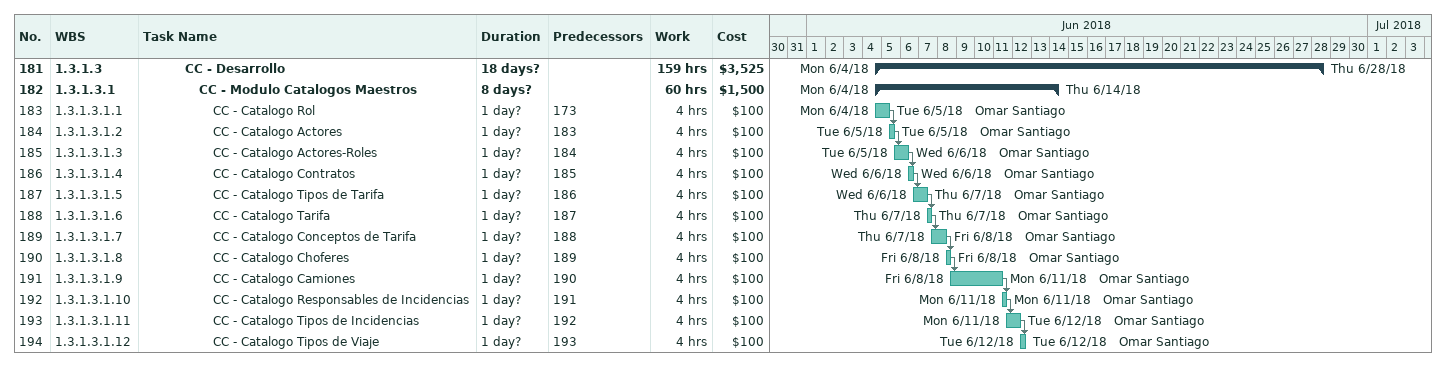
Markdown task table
| ID | WBS | Task | Duration | Start | Finish | Predecessors | Resources | Work (h) | Cost ($) |
|---|---|---|---|---|---|---|---|---|---|
| 181 | 1.3.1.3 | **CC - Desarrollo** | 18d? | 2018-06-04 | 2018-06-28 |  |  | 159 | 3525 |
| 182 | 1.3.1.3.1 | **CC - Modulo Catalogos Maestros** | 8d? | 2018-06-04 | 2018-06-14 |  |  | 60 | 1500 |
| 183 | 1.3.1.3.1.1 | CC - Catalogo Rol | 1d? | 2018-06-04 | 2018-06-05 | 173 | Omar Santiago | 4 | 100 |
| 184 | 1.3.1.3.1.2 | CC - Catalogo Actores | 1d? | 2018-06-05 | 2018-06-05 | 183 | Omar Santiago | 4 | 100 |
| 185 | 1.3.1.3.1.3 | CC - Catalogo Actores-Roles | 1d? | 2018-06-05 | 2018-06-06 | 184 | Omar Santiago | 4 | 100 |
| 186 | 1.3.1.3.1.4 | CC - Catalogo Contratos | 1d? | 2018-06-06 | 2018-06-06 | 185 | Omar Santiago | 4 | 100 |
| 187 | 1.3.1.3.1.5 | CC - Catalogo Tipos de Tarifa | 1d? | 2018-06-06 | 2018-06-07 | 186 | Omar Santiago | 4 | 100 |
| 188 | 1.3.1.3.1.6 | CC - Catalogo Tarifa | 1d? | 2018-06-07 | 2018-06-07 | 187 | Omar Santiago | 4 | 100 |
| 189 | 1.3.1.3.1.7 | CC - Catalogo Conceptos de Tarifa | 1d? | 2018-06-07 | 2018-06-08 | 188 | Omar Santiago | 4 | 100 |
| 190 | 1.3.1.3.1.8 | CC - Catalogo Choferes | 1d? | 2018-06-08 | 2018-06-08 | 189 | Omar Santiago | 4 | 100 |
| 191 | 1.3.1.3.1.9 | CC - Catalogo Camiones | 1d? | 2018-06-08 | 2018-06-11 | 190 | Omar Santiago | 4 | 100 |
| 192 | 1.3.1.3.1.10 | CC - Catalogo Responsables de Incidencias | 1d? | 2018-06-11 | 2018-06-11 | 191 | Omar Santiago | 4 | 100 |
| 193 | 1.3.1.3.1.11 | CC - Catalogo Tipos de Incidencias | 1d? | 2018-06-11 | 2018-06-12 | 192 | Omar Santiago | 4 | 100 |
| 194 | 1.3.1.3.1.12 | CC - Catalogo Tipos de Viaje | 1d? | 2018-06-12 | 2018-06-12 | 193 | Omar Santiago | 4 | 100 |
